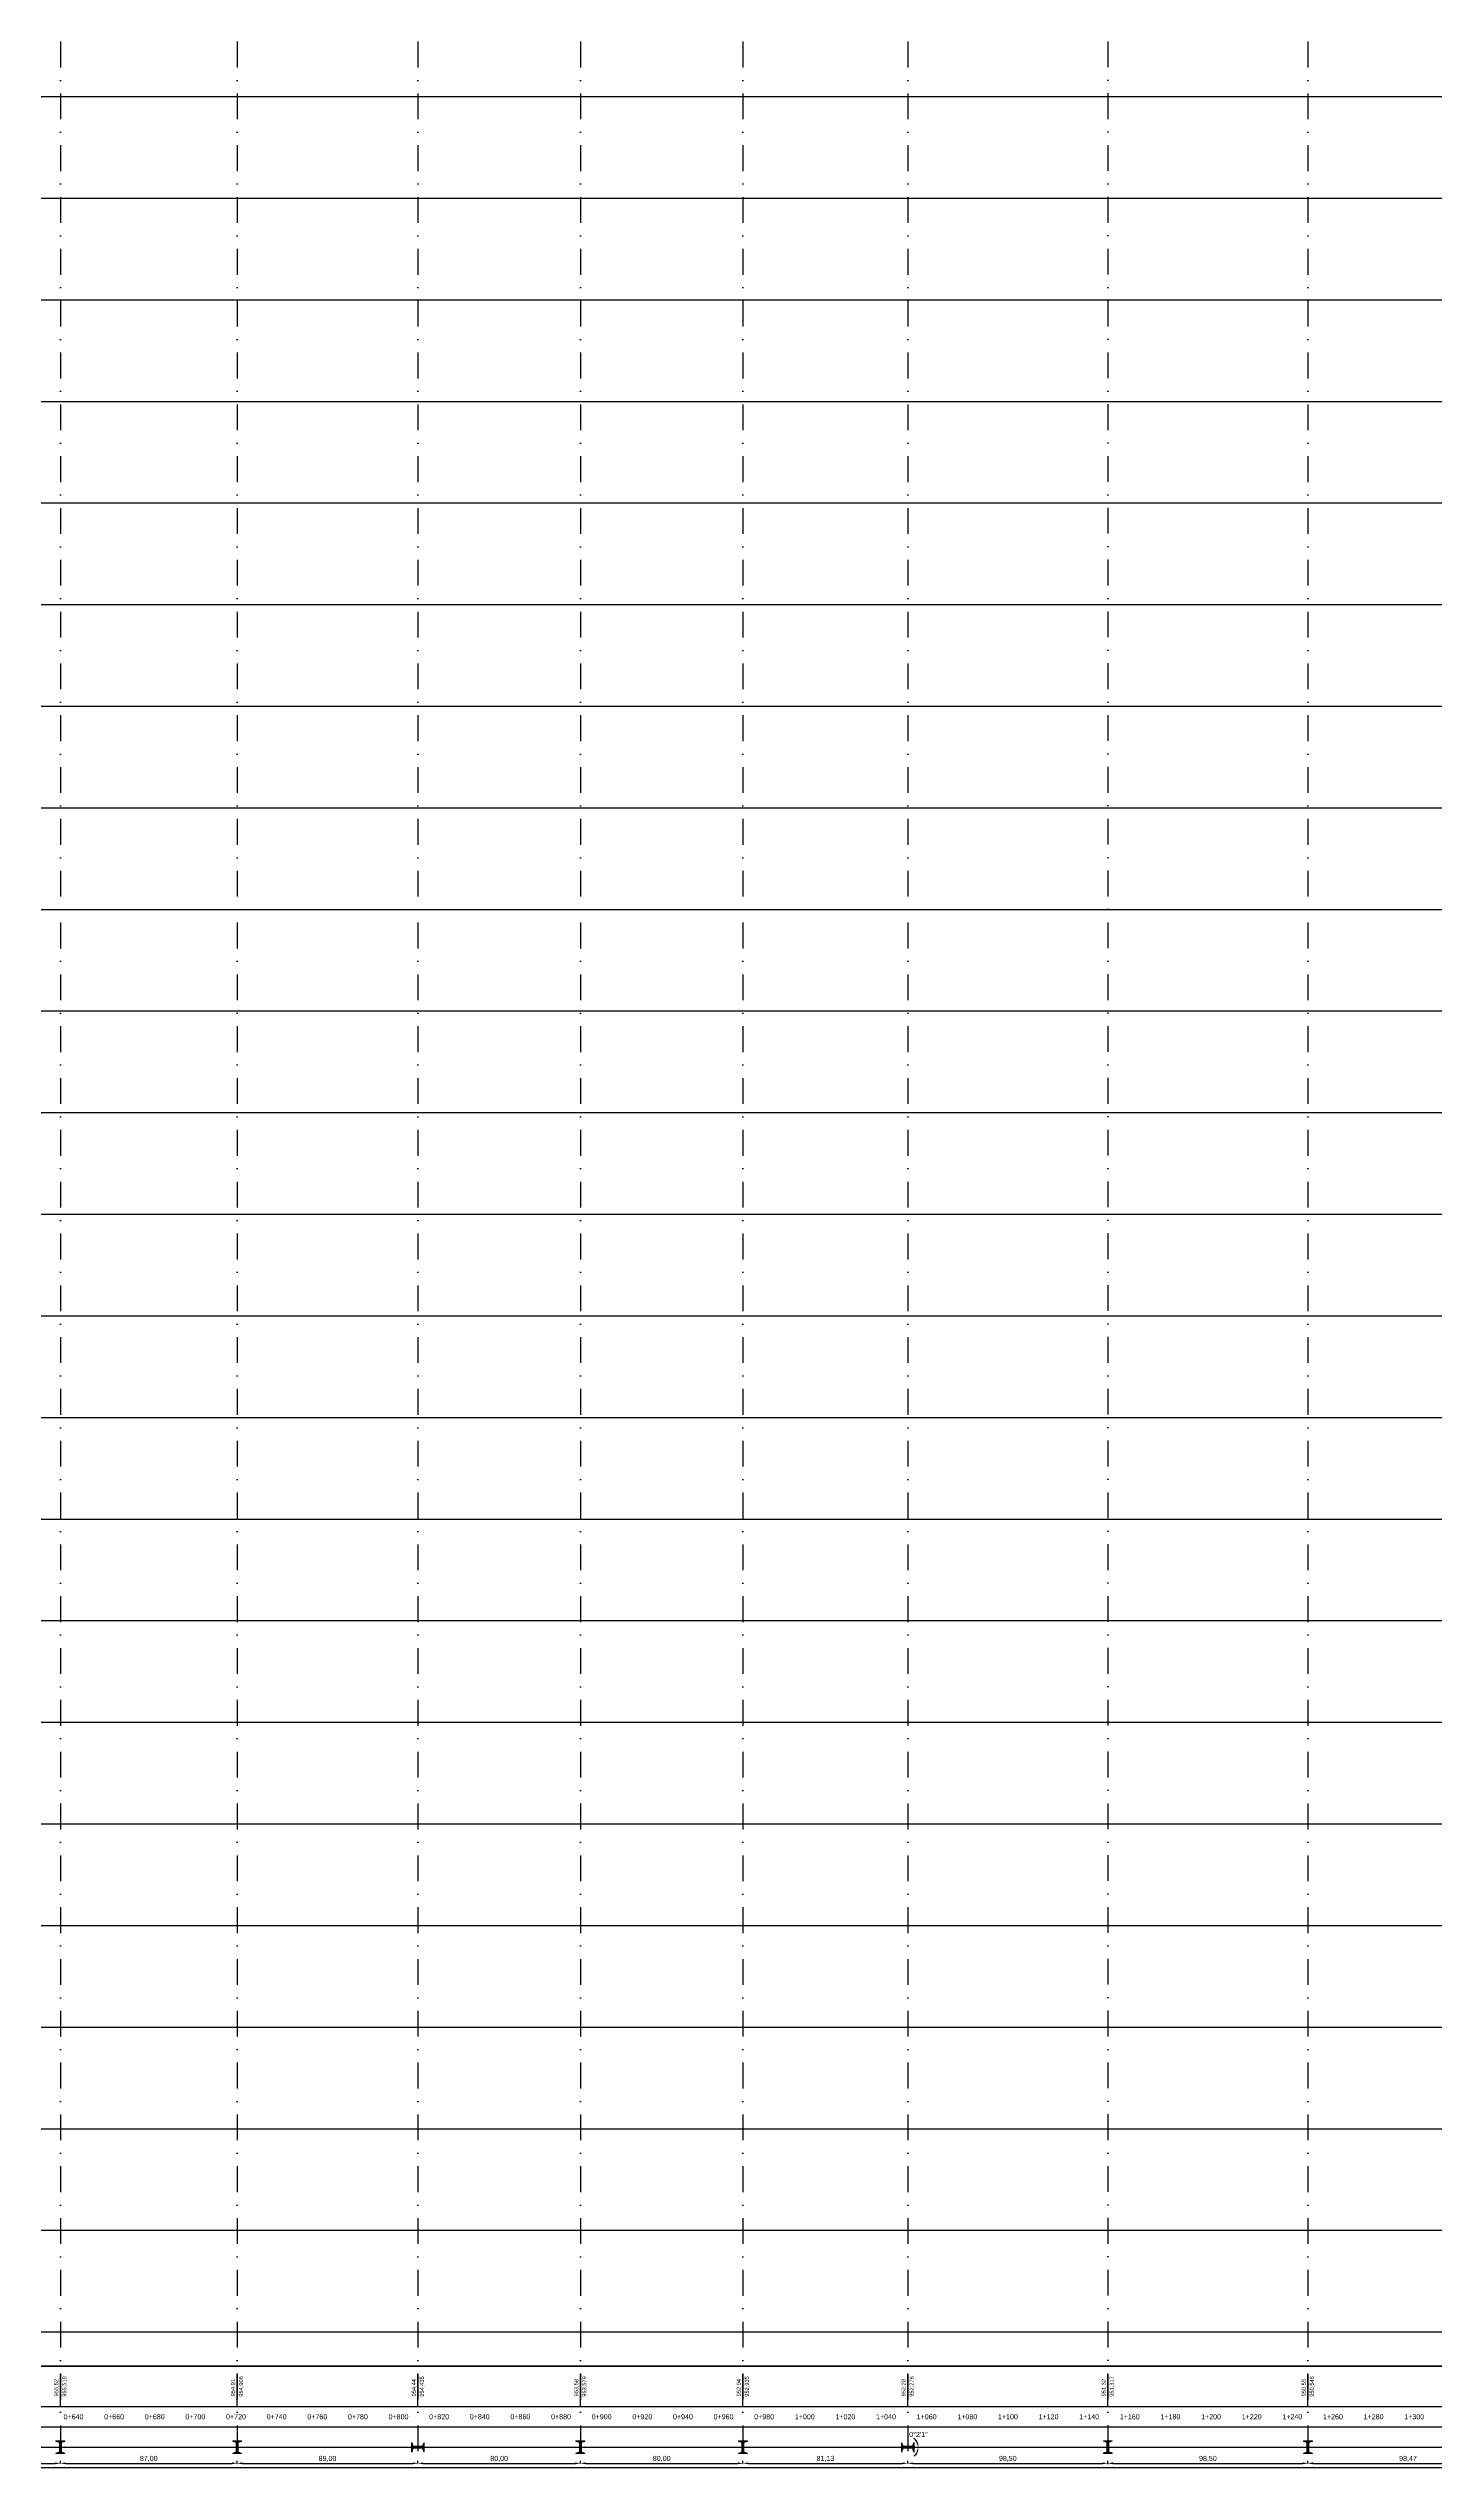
# Model space of a CAD drawing. Header units: metres. Extents: x -121 to 9872, y 3505 to 10721.
# Drawn here: x 646 to 1329, y 5510 to 6701 of the extents above; entities that cross this region are included whole.
import ezdxf
from ezdxf.enums import TextEntityAlignment as Align

# ---------------------------------------------------------------- set-up
doc = ezdxf.new("R2010")
doc.units = ezdxf.units.M
doc.set_wipeout_variables(frame=1)
doc.header["$PDMODE"] = 2
doc.linetypes.add('DASHDOT', pattern=[25.4, 12.7, -6.35, 0, -6.35])
for name, color, linetype in [('EsquemáticoAlinhamento', 7, 'Continuous'), ('GRID', 253, 'Continuous'), ('Modelo_CotaTerreno_Perfil', 7, 'Continuous'), ('Perfil - Caixa', 251, 'Continuous'), ('Perfil - Texto Estaca', 7, 'Continuous'), ('Poste', 7, 'Continuous'), ('Poste Perfil', 251, 'Continuous'), ('Vertice', 8, 'Continuous')]:
    doc.layers.add(name, color=color, linetype=linetype)
doc.styles.add('R80', font='arial.ttf', dxfattribs={"height": 2})
doc.styles.get("Standard").update_dxf_attribs({"font": 'arial.ttf'})
doc.dimstyles.new('ISO-25', dxfattribs={"dimtxt": 2.5, "dimasz": 2.5, "dimexe": 1.25, "dimexo": 0.625, "dimtad": 1, "dimzin": 1, "dimtxsty": 'Standard', "dimcen": 2.5, "dimaunit": 1, "dimadec": 3, "dimazin": 3, "dimtfac": 1, "dimtmove": 0, "dimatfit": 3, "dimfxlon": 1, "dimarcsym": 0})

# ---------------------------------------------------------------- blocks, each defined once
blk = doc.blocks.new('PosteBloco')
at = {"lineweight": 0}
blk.add_lwpolyline([(-2.3, 0.5), (-2.9, 2.2), (-3.1, 2.2), (-3.1, -2.2), (-2.9, -2.2), (-2.3, -0.5), (2.3, -0.5), (2.9, -2.2), (3.1, -2.2), (3.1, 2.2), (2.9, 2.2), (2.3, 0.5)], close=True, dxfattribs=at)
blk.add_wipeout([(-2.3, 0.5), (-2.9, 2.2), (-3.1, 2.2), (-3.1, -2.2), (-2.9, -2.2), (-2.3, -0.5), (2.3, -0.5), (2.9, -2.2), (3.1, -2.2), (3.1, 2.2), (2.9, 2.2), (2.3, 0.5)]).dxf.layer = 'Poste'
at = {"layer": 'Poste Perfil'}
h = blk.add_hatch(color=256, dxfattribs=at)
h.dxf.hatch_style = 1
h.paths.add_polyline_path([(-2.3, 0.5), (-2.9, 2.2), (-3.1, 2.2), (-3.1, -2.2), (-2.9, -2.2), (-2.3, -0.5), (2.3, -0.5), (2.9, -2.2), (3.1, -2.2), (3.1, 2.2), (2.9, 2.2), (2.3, 0.5)])
at = {"color": 251, "lineweight": 0}
blk.add_circle((0, 0), 0.182, dxfattribs=at)
blk = doc.blocks.new('EsquematicoPlantaGaveta')
at = {"rotation": 269.9999999999131}
blk.add_blockref('PosteBloco', (0, 0), dxfattribs=at)
blk = doc.blocks.new('EsquematicoPlantaTopo')
at = {"layer": 'Poste Perfil'}
blk.add_blockref('PosteBloco', (0, 0), dxfattribs=at)
blk = doc.blocks.new('*D419')
at = {"layer": 'Defpoints', "color": 0, "transparency": 16777216}
for p in [(18.8, 5520.2), (93.9, 5520.2), (98.9, 5520.2), (99.1, 5520.2), (7744.2, 5520.2)]:
    blk.add_point(p, dxfattribs=at)
at = {"layer": 'Vertice', "color": 1, "lineweight": -2, "transparency": 16777216}
blk.add_line((100.3, 5520.2), (99.1, 5520.2), dxfattribs=at)
for start, end in [(27.8953, 55.7907), (304.2082, 332.1035), (359.9989, 360)]:
    blk.add_arc((93.9, 5520.2), 5.19, start, end, dxfattribs=at)
at = {"layer": 'Vertice', "color": 1, "transparency": 16777216}
for points in [[(98.9, 5522.7), (98.1, 5522.5), (99.1, 5520.2)], [(98.1, 5517.9), (98.9, 5517.7), (99.1, 5520.2)]]:
    blk.add_solid(points, dxfattribs=at)
at = {"layer": 'Vertice', "color": 0, "transparency": 16777216, "insert": (98.9, 5525.7), "char_height": 2.5, "attachment_point": 5}
blk.add_mtext('0°0\'4"', dxfattribs=at)
blk = doc.blocks.new('*D420')
at = {"layer": 'Defpoints', "color": 0, "transparency": 16777216}
for p in [(18.8, 5520.2), (317.4, 5520.2), (322.4, 5520.7), (322.7, 5520.4), (7744.2, 5520.2)]:
    blk.add_point(p, dxfattribs=at)
at = {"layer": 'Vertice', "color": 1, "lineweight": -2, "transparency": 16777216}
blk.add_line((323.9, 5520.9), (322.7, 5520.8), dxfattribs=at)
for start, end in [(33.6623, 61.1489), (305.027, 332.5135), (360, 6.1758)]:
    blk.add_arc((317.4, 5520.2), 5.26, start, end, dxfattribs=at)
at = {"layer": 'Vertice', "color": 1, "transparency": 16777216}
for points in [[(322.2, 5523.3), (321.4, 5523), (322.7, 5520.8)], [(321.7, 5517.9), (322.5, 5517.7), (322.7, 5520.2)]]:
    blk.add_solid(points, dxfattribs=at)
at = {"layer": 'Vertice', "color": 0, "transparency": 16777216, "insert": (314.2, 5525.9), "char_height": 2.5, "attachment_point": 5}
blk.add_mtext('6°10\'33"', dxfattribs=at)
blk = doc.blocks.new('*D421')
at = {"layer": 'Defpoints', "color": 0, "transparency": 16777216}
for p in [(408.3, 5525.2), (410.5, 5523.9), (18.8, 5520.2), (408.3, 5520.2), (7744.2, 5520.2)]:
    blk.add_point(p, dxfattribs=at)
at = {"layer": 'Vertice', "color": 1, "lineweight": -2, "transparency": 16777216}
blk.add_arc((408.3, 5520.2), 4.27, 34.0786, 55.5578, dxfattribs=at)
at = {"layer": 'Vertice', "color": 1, "transparency": 16777216}
for points in [[(410.6, 5523.3), (410.8, 5524.1), (408.3, 5524.5)], [(412.2, 5522.7), (411.4, 5522.5), (412.6, 5520.2)]]:
    blk.add_solid(points, dxfattribs=at)
at = {"layer": 'Vertice', "color": 0, "transparency": 16777216, "insert": (418.4, 5525.9), "char_height": 2.5, "attachment_point": 5}
blk.add_mtext('89°38\'11"', dxfattribs=at)
blk = doc.blocks.new('*D422')
at = {"layer": 'Defpoints', "color": 0, "transparency": 16777216}
for p in [(18.8, 5520.2), (1069.4, 5520.2), (1074.7, 5520.2), (1074.7, 5520.2), (7744.2, 5520.2)]:
    blk.add_point(p, dxfattribs=at)
at = {"layer": 'Vertice', "color": 1, "lineweight": -2, "transparency": 16777216}
for start, end in [(27.3936, 54.7536), (305.28, 332.64), (360, 0.0336)]:
    blk.add_arc((1069.4, 5520.2), 5.29, start, end, dxfattribs=at)
at = {"layer": 'Vertice', "color": 1, "transparency": 16777216}
for points in [[(1074.5, 5522.7), (1073.7, 5522.5), (1074.7, 5520.2)], [(1073.7, 5517.9), (1074.5, 5517.7), (1074.7, 5520.2)]]:
    blk.add_solid(points, dxfattribs=at)
at = {"layer": 'Vertice', "color": 0, "transparency": 16777216, "insert": (1074.7, 5526.5), "char_height": 2.5, "attachment_point": 5}
blk.add_mtext('0°2\'1"', dxfattribs=at)
blk = doc.blocks.new('*D423')
at = {"layer": 'Defpoints', "color": 0, "transparency": 16777216}
for p in [(18.8, 5520.2), (1730.4, 5520.2), (1735.2, 5519), (1736, 5519.3), (7744.2, 5520.2)]:
    blk.add_point(p, dxfattribs=at)
at = {"layer": 'Vertice', "color": 1, "lineweight": -2, "transparency": 16777216}
blk.add_line((1735.9, 5518.8), (1737.1, 5518.5), dxfattribs=at)
for start, end in [(25.6098, 51.2196), (294.4993, 320.1091), (345.7189, 360)]:
    blk.add_arc((1730.4, 5520.2), 5.64, start, end, dxfattribs=at)
at = {"layer": 'Vertice', "color": 1, "transparency": 16777216}
for points in [[(1734.4, 5516.8), (1735.1, 5516.4), (1735.9, 5518.8)], [(1735.9, 5522.7), (1735.1, 5522.6), (1736, 5520.2)]]:
    blk.add_solid(points, dxfattribs=at)
at = {"layer": 'Vertice', "color": 0, "transparency": 16777216, "insert": (1735.6, 5526.2), "char_height": 2.5, "attachment_point": 5}
blk.add_mtext('14°16\'52"', dxfattribs=at)
blk = doc.blocks.new('*D424')
at = {"layer": 'Defpoints', "color": 0, "transparency": 16777216}
for p in [(18.8, 5520.2), (2179.2, 5520.2), (2184.2, 5520.2), (2184.2, 5520.2), (7744.2, 5520.2)]:
    blk.add_point(p, dxfattribs=at)
at = {"layer": 'Vertice', "color": 1, "lineweight": -2, "transparency": 16777216}
for start, end in [(28.9784, 57.9567), (302.0425, 331.0208), (359.9992, 360)]:
    blk.add_arc((2179.2, 5520.2), 5, start, end, dxfattribs=at)
at = {"layer": 'Vertice', "color": 1, "transparency": 16777216}
for points in [[(2183.9, 5522.7), (2183.1, 5522.5), (2184.2, 5520.2)], [(2183.1, 5517.9), (2183.9, 5517.7), (2184.2, 5520.2)]]:
    blk.add_solid(points, dxfattribs=at)
at = {"layer": 'Vertice', "color": 0, "transparency": 16777216, "insert": (2183.9, 5526.6), "char_height": 2.5, "attachment_point": 5}
blk.add_mtext('0°0\'3"', dxfattribs=at)
blk = doc.blocks.new('*D425')
at = {"layer": 'Defpoints', "color": 0, "transparency": 16777216}
for p in [(18.8, 5520.2), (2756.3, 5520.2), (2761.3, 5520.7), (2761.3, 5520.4), (7744.2, 5520.2)]:
    blk.add_point(p, dxfattribs=at)
at = {"layer": 'Vertice', "color": 1, "lineweight": -2, "transparency": 16777216}
for start, end in [(34.6141, 63.6901), (301.848, 330.924), (360, 5.5381)]:
    blk.add_arc((2756.3, 5520.2), 4.98, start, end, dxfattribs=at)
at = {"layer": 'Vertice', "color": 1, "transparency": 16777216}
for points in [[(2760.8, 5523.2), (2760, 5522.9), (2761.3, 5520.7)], [(2760.3, 5517.9), (2761.1, 5517.7), (2761.3, 5520.2)]]:
    blk.add_solid(points, dxfattribs=at)
at = {"layer": 'Vertice', "color": 0, "transparency": 16777216, "insert": (2762.3, 5526.5), "char_height": 2.5, "attachment_point": 5}
blk.add_mtext('5°32\'17"', dxfattribs=at)
blk = doc.blocks.new('*D426')
at = {"layer": 'Defpoints', "color": 0, "transparency": 16777216}
for p in [(18.8, 5520.2), (3042.3, 5520.2), (3047.3, 5520.6), (3047.3, 5520.3), (7744.2, 5520.2)]:
    blk.add_point(p, dxfattribs=at)
at = {"layer": 'Vertice', "color": 1, "lineweight": -2, "transparency": 16777216}
for start, end in [(33.264, 62.3805), (301.767, 330.8835), (360, 4.1475)]:
    blk.add_arc((3042.3, 5520.2), 4.97, start, end, dxfattribs=at)
at = {"layer": 'Vertice', "color": 1, "transparency": 16777216}
for points in [[(3046.8, 5523.1), (3046, 5522.8), (3047.2, 5520.6)], [(3046.2, 5517.9), (3047, 5517.7), (3047.3, 5520.2)]]:
    blk.add_solid(points, dxfattribs=at)
at = {"layer": 'Vertice', "color": 0, "transparency": 16777216, "insert": (3047.1, 5525.7), "char_height": 2.5, "attachment_point": 5}
blk.add_mtext('4°8\'51"', dxfattribs=at)
blk = doc.blocks.new('*D427')
at = {"layer": 'Defpoints', "color": 0, "transparency": 16777216}
for p in [(18.8, 5520.2), (4017.5, 5520.2), (4021.8, 5517.6), (4022, 5518.5), (7744.2, 5520.2)]:
    blk.add_point(p, dxfattribs=at)
at = {"layer": 'Vertice', "color": 1, "lineweight": -2, "transparency": 16777216}
for start, end in [(30.3137, 60.6275), (268.1059, 298.4196), (328.7333, 360)]:
    blk.add_arc((4017.5, 5520.2), 4.78, start, end, dxfattribs=at)
at = {"layer": 'Vertice', "color": 1, "transparency": 16777216}
for points in [[(4019.5, 5516.3), (4020.1, 5515.7), (4021.6, 5517.7)], [(4022, 5522.7), (4021.2, 5522.5), (4022.3, 5520.2)]]:
    blk.add_solid(points, dxfattribs=at)
at = {"layer": 'Vertice', "color": 0, "transparency": 16777216, "insert": (4024.1, 5526.7), "char_height": 2.5, "attachment_point": 5}
blk.add_mtext('31°16\'0"', dxfattribs=at)
blk = doc.blocks.new('*D428')
at = {"layer": 'Defpoints', "color": 0, "transparency": 16777216}
for p in [(18.8, 5520.2), (4504, 5520.2), (4509, 5520.1), (4509, 5520), (7744.2, 5520.2)]:
    blk.add_point(p, dxfattribs=at)
at = {"layer": 'Vertice', "color": 1, "lineweight": -2, "transparency": 16777216}
for start, end in [(28.9692, 57.9384), (299.9897, 328.9589), (357.9281, 360)]:
    blk.add_arc((4504, 5520.2), 5, start, end, dxfattribs=at)
at = {"layer": 'Vertice', "color": 1, "transparency": 16777216}
for points in [[(4507.8, 5517.7), (4508.6, 5517.5), (4509, 5520)], [(4508.7, 5522.7), (4507.9, 5522.5), (4509, 5520.2)]]:
    blk.add_solid(points, dxfattribs=at)
at = {"layer": 'Vertice', "color": 0, "transparency": 16777216, "insert": (4509.8, 5526.6), "char_height": 2.5, "attachment_point": 5}
blk.add_mtext('2°4\'19"', dxfattribs=at)
blk = doc.blocks.new('*D429')
at = {"layer": 'Defpoints', "color": 0, "transparency": 16777216}
for p in [(18.8, 5520.2), (5017.8, 5520.2), (5022.8, 5520.2), (5022.8, 5520.2), (7744.2, 5520.2)]:
    blk.add_point(p, dxfattribs=at)
at = {"layer": 'Vertice', "color": 1, "lineweight": -2, "transparency": 16777216}
for start, end in [(28.9817, 57.9634), (302.0349, 331.0166), (359.9983, 360)]:
    blk.add_arc((5017.8, 5520.2), 5, start, end, dxfattribs=at)
at = {"layer": 'Vertice', "color": 1, "transparency": 16777216}
for points in [[(5022.5, 5522.7), (5021.7, 5522.5), (5022.8, 5520.2)], [(5021.7, 5517.9), (5022.5, 5517.7), (5022.8, 5520.2)]]:
    blk.add_solid(points, dxfattribs=at)
at = {"layer": 'Vertice', "color": 0, "transparency": 16777216, "insert": (5022.7, 5526.2), "char_height": 2.5, "attachment_point": 5}
blk.add_mtext('0°0\'6"', dxfattribs=at)
blk = doc.blocks.new('*D430')
at = {"layer": 'Defpoints', "color": 0, "transparency": 16777216}
for p in [(18.8, 5520.2), (5531.6, 5520.2), (5536.3, 5519.2), (5536.3, 5518.7), (7744.2, 5520.2)]:
    blk.add_point(p, dxfattribs=at)
at = {"layer": 'Vertice', "color": 1, "lineweight": -2, "transparency": 16777216}
for start, end in [(29.6649, 59.3298), (283.5899, 313.2548), (342.9197, 360)]:
    blk.add_arc((5531.6, 5520.2), 4.88, start, end, dxfattribs=at)
at = {"layer": 'Vertice', "color": 1, "transparency": 16777216}
for points in [[(5534.5, 5516.9), (5535.3, 5516.4), (5536.2, 5518.8)], [(5536.2, 5522.7), (5535.4, 5522.5), (5536.4, 5520.2)]]:
    blk.add_solid(points, dxfattribs=at)
at = {"layer": 'Vertice', "color": 0, "transparency": 16777216, "insert": (5538.4, 5526.2), "char_height": 2.5, "attachment_point": 5}
blk.add_mtext('17°4\'49"', dxfattribs=at)
blk = doc.blocks.new('*D431')
at = {"layer": 'Defpoints', "color": 0, "transparency": 16777216}
for p in [(18.8, 5520.2), (6119, 5520.2), (6123.6, 5522.2), (6123.9, 5520.9), (7744.2, 5520.2)]:
    blk.add_point(p, dxfattribs=at)
at = {"layer": 'Vertice', "color": 1, "lineweight": -2, "transparency": 16777216}
for start, end in [(52.2664, 81.5809), (301.371, 330.6855), (360, 22.9519)]:
    blk.add_arc((6119, 5520.2), 4.94, start, end, dxfattribs=at)
at = {"layer": 'Vertice', "color": 1, "transparency": 16777216}
for points in [[(6122.3, 5524.4), (6121.7, 5523.9), (6123.5, 5522.1)], [(6122.9, 5517.9), (6123.7, 5517.7), (6123.9, 5520.2)]]:
    blk.add_solid(points, dxfattribs=at)
at = {"layer": 'Vertice', "color": 0, "transparency": 16777216, "insert": (6126.1, 5526.8), "char_height": 2.5, "attachment_point": 5}
blk.add_mtext('22°57\'7"', dxfattribs=at)
blk = doc.blocks.new('*D432')
at = {"layer": 'Defpoints', "color": 0, "transparency": 16777216}
for p in [(6649.9, 5525.2), (6652.4, 5524.6), (18.8, 5520.2), (6649.9, 5520.2), (7744.2, 5520.2)]:
    blk.add_point(p, dxfattribs=at)
at = {"layer": 'Vertice', "color": 1, "lineweight": -2, "transparency": 16777216}
blk.add_line((6649.9, 5526.5), (6649.9, 5525.2), dxfattribs=at)
blk.add_arc((6649.9, 5520.2), 5.02, 28.8541, 61.1456, dxfattribs=at)
at = {"layer": 'Vertice', "color": 1, "transparency": 16777216}
for points in [[(6652.2, 5524.2), (6652.5, 5525), (6649.9, 5525.2)], [(6654.7, 5522.7), (6653.9, 5522.5), (6654.9, 5520.2)]]:
    blk.add_solid(points, dxfattribs=at)
at = {"layer": 'Vertice', "color": 0, "transparency": 16777216, "insert": (6658.6, 5527.6), "char_height": 2.5, "attachment_point": 5}
blk.add_mtext('89°59\'59"', dxfattribs=at)
blk = doc.blocks.new('*D433')
at = {"layer": 'Defpoints', "color": 0, "transparency": 16777216}
for p in [(18.8, 5520.2), (7509.5, 5520.2), (7511.6, 5515.7), (7512.8, 5517.2), (7744.2, 5520.2)]:
    blk.add_point(p, dxfattribs=at)
at = {"layer": 'Vertice', "color": 1, "lineweight": -2, "transparency": 16777216}
for start, end in [(32.403, 64.806), (230.7393, 263.1423), (295.5453, 360)]:
    blk.add_arc((7509.5, 5520.2), 4.48, start, end, dxfattribs=at)
at = {"layer": 'Vertice', "color": 1, "transparency": 16777216}
for points in [[(7508.9, 5516.2), (7509, 5515.3), (7511.4, 5516.2)], [(7513.7, 5522.7), (7512.9, 5522.5), (7514, 5520.2)]]:
    blk.add_solid(points, dxfattribs=at)
at = {"layer": 'Vertice', "color": 0, "transparency": 16777216, "insert": (7514.6, 5525.7), "char_height": 2.5, "attachment_point": 5}
blk.add_mtext('64°27\'17"', dxfattribs=at)
blk = doc.blocks.new('*D444')
at = {"color": 0, "lineweight": -2, "transparency": 16777216}
for p, q in [((565.3, 5512.3), (565.3, 5513.6)), ((567.8, 5512.3), (649.8, 5512.3)), ((652.3, 5512.3), (652.3, 5513.6))]:
    blk.add_line(p, q, dxfattribs=at)
at = {"color": 0, "transparency": 16777216}
for points in [[(567.8, 5512.8), (567.8, 5511.9), (565.3, 5512.3)], [(649.8, 5512.8), (649.8, 5511.9), (652.3, 5512.3)]]:
    blk.add_solid(points, dxfattribs=at)
at = {"layer": 'Defpoints', "color": 0, "transparency": 16777216}
for p in [(565.3, 5512.3), (652.3, 5512.3), (652.3, 5512.3)]:
    blk.add_point(p, dxfattribs=at)
at = {"color": 0, "transparency": 16777216, "insert": (608.8, 5514.5), "char_height": 2.5, "attachment_point": 5}
blk.add_mtext('87,00', dxfattribs=at)
blk = doc.blocks.new('*D445')
at = {"color": 0, "lineweight": -2, "transparency": 16777216}
for p, q in [((652.3, 5512.3), (652.3, 5513.6)), ((654.8, 5512.3), (736.8, 5512.3)), ((739.3, 5512.3), (739.3, 5513.6))]:
    blk.add_line(p, q, dxfattribs=at)
at = {"color": 0, "transparency": 16777216}
for points in [[(654.8, 5512.8), (654.8, 5511.9), (652.3, 5512.3)], [(736.8, 5512.8), (736.8, 5511.9), (739.3, 5512.3)]]:
    blk.add_solid(points, dxfattribs=at)
at = {"layer": 'Defpoints', "color": 0, "transparency": 16777216}
for p in [(652.3, 5512.3), (739.3, 5512.3), (739.3, 5512.3)]:
    blk.add_point(p, dxfattribs=at)
at = {"color": 0, "transparency": 16777216, "insert": (695.8, 5514.5), "char_height": 2.5, "attachment_point": 5}
blk.add_mtext('87,00', dxfattribs=at)
blk = doc.blocks.new('*D446')
at = {"color": 0, "lineweight": -2, "transparency": 16777216}
for p, q in [((739.3, 5512.3), (739.3, 5513.6)), ((741.8, 5512.3), (825.8, 5512.3)), ((828.3, 5512.3), (828.3, 5513.6))]:
    blk.add_line(p, q, dxfattribs=at)
at = {"color": 0, "transparency": 16777216}
for points in [[(741.8, 5512.8), (741.8, 5511.9), (739.3, 5512.3)], [(825.8, 5512.8), (825.8, 5511.9), (828.3, 5512.3)]]:
    blk.add_solid(points, dxfattribs=at)
at = {"layer": 'Defpoints', "color": 0, "transparency": 16777216}
for p in [(739.3, 5512.3), (828.3, 5512.3), (828.3, 5512.3)]:
    blk.add_point(p, dxfattribs=at)
at = {"color": 0, "transparency": 16777216, "insert": (783.8, 5514.5), "char_height": 2.5, "attachment_point": 5}
blk.add_mtext('89,00', dxfattribs=at)
blk = doc.blocks.new('*D447')
at = {"color": 0, "lineweight": -2, "transparency": 16777216}
for p, q in [((828.3, 5512.3), (828.3, 5513.6)), ((830.8, 5512.3), (905.8, 5512.3)), ((908.3, 5512.3), (908.3, 5513.6))]:
    blk.add_line(p, q, dxfattribs=at)
at = {"color": 0, "transparency": 16777216}
for points in [[(830.8, 5512.8), (830.8, 5511.9), (828.3, 5512.3)], [(905.8, 5512.8), (905.8, 5511.9), (908.3, 5512.3)]]:
    blk.add_solid(points, dxfattribs=at)
at = {"layer": 'Defpoints', "color": 0, "transparency": 16777216}
for p in [(828.3, 5512.3), (908.3, 5512.3), (908.3, 5512.3)]:
    blk.add_point(p, dxfattribs=at)
at = {"color": 0, "transparency": 16777216, "insert": (868.3, 5514.5), "char_height": 2.5, "attachment_point": 5}
blk.add_mtext('80,00', dxfattribs=at)
blk = doc.blocks.new('*D448')
at = {"color": 0, "lineweight": -2, "transparency": 16777216}
for p, q in [((908.3, 5512.3), (908.3, 5513.6)), ((910.8, 5512.3), (985.8, 5512.3)), ((988.3, 5512.3), (988.3, 5513.6))]:
    blk.add_line(p, q, dxfattribs=at)
at = {"color": 0, "transparency": 16777216}
for points in [[(910.8, 5512.8), (910.8, 5511.9), (908.3, 5512.3)], [(985.8, 5512.8), (985.8, 5511.9), (988.3, 5512.3)]]:
    blk.add_solid(points, dxfattribs=at)
at = {"layer": 'Defpoints', "color": 0, "transparency": 16777216}
for p in [(908.3, 5512.3), (988.3, 5512.3), (988.3, 5512.3)]:
    blk.add_point(p, dxfattribs=at)
at = {"color": 0, "transparency": 16777216, "insert": (948.3, 5514.5), "char_height": 2.5, "attachment_point": 5}
blk.add_mtext('80,00', dxfattribs=at)
blk = doc.blocks.new('*D449')
at = {"color": 0, "lineweight": -2, "transparency": 16777216}
for p, q in [((988.3, 5512.3), (988.3, 5513.6)), ((990.8, 5512.3), (1066.9, 5512.3)), ((1069.4, 5512.3), (1069.4, 5513.6))]:
    blk.add_line(p, q, dxfattribs=at)
at = {"color": 0, "transparency": 16777216}
for points in [[(990.8, 5512.8), (990.8, 5511.9), (988.3, 5512.3)], [(1066.9, 5512.8), (1066.9, 5511.9), (1069.4, 5512.3)]]:
    blk.add_solid(points, dxfattribs=at)
at = {"layer": 'Defpoints', "color": 0, "transparency": 16777216}
for p in [(988.3, 5512.3), (1069.4, 5512.3), (1069.4, 5512.3)]:
    blk.add_point(p, dxfattribs=at)
at = {"color": 0, "transparency": 16777216, "insert": (1028.9, 5514.5), "char_height": 2.5, "attachment_point": 5}
blk.add_mtext('81,13', dxfattribs=at)
blk = doc.blocks.new('*D450')
at = {"color": 0, "lineweight": -2, "transparency": 16777216}
for p, q in [((1069.4, 5512.3), (1069.4, 5513.6)), ((1071.9, 5512.3), (1165.4, 5512.3)), ((1167.9, 5512.3), (1167.9, 5513.6))]:
    blk.add_line(p, q, dxfattribs=at)
at = {"color": 0, "transparency": 16777216}
for points in [[(1071.9, 5512.8), (1071.9, 5511.9), (1069.4, 5512.3)], [(1165.4, 5512.8), (1165.4, 5511.9), (1167.9, 5512.3)]]:
    blk.add_solid(points, dxfattribs=at)
at = {"layer": 'Defpoints', "color": 0, "transparency": 16777216}
for p in [(1069.4, 5512.3), (1167.9, 5512.3), (1167.9, 5512.3)]:
    blk.add_point(p, dxfattribs=at)
at = {"color": 0, "transparency": 16777216, "insert": (1118.7, 5514.5), "char_height": 2.5, "attachment_point": 5}
blk.add_mtext('98,50', dxfattribs=at)
blk = doc.blocks.new('*D451')
at = {"color": 0, "lineweight": -2, "transparency": 16777216}
for p, q in [((1167.9, 5512.3), (1167.9, 5513.6)), ((1170.4, 5512.3), (1263.9, 5512.3)), ((1266.4, 5512.3), (1266.4, 5513.6))]:
    blk.add_line(p, q, dxfattribs=at)
at = {"color": 0, "transparency": 16777216}
for points in [[(1170.4, 5512.8), (1170.4, 5511.9), (1167.9, 5512.3)], [(1263.9, 5512.8), (1263.9, 5511.9), (1266.4, 5512.3)]]:
    blk.add_solid(points, dxfattribs=at)
at = {"layer": 'Defpoints', "color": 0, "transparency": 16777216}
for p in [(1167.9, 5512.3), (1266.4, 5512.3), (1266.4, 5512.3)]:
    blk.add_point(p, dxfattribs=at)
at = {"color": 0, "transparency": 16777216, "insert": (1217.2, 5514.5), "char_height": 2.5, "attachment_point": 5}
blk.add_mtext('98,50', dxfattribs=at)
blk = doc.blocks.new('*D452')
at = {"color": 0, "lineweight": -2, "transparency": 16777216}
for p, q in [((1266.4, 5512.3), (1266.4, 5513.6)), ((1268.9, 5512.3), (1362.4, 5512.3)), ((1364.9, 5512.3), (1364.9, 5513.6))]:
    blk.add_line(p, q, dxfattribs=at)
at = {"color": 0, "transparency": 16777216}
for points in [[(1268.9, 5512.8), (1268.9, 5511.9), (1266.4, 5512.3)], [(1362.4, 5512.8), (1362.4, 5511.9), (1364.9, 5512.3)]]:
    blk.add_solid(points, dxfattribs=at)
at = {"layer": 'Defpoints', "color": 0, "transparency": 16777216}
for p in [(1266.4, 5512.3), (1364.9, 5512.3), (1364.9, 5512.3)]:
    blk.add_point(p, dxfattribs=at)
at = {"color": 0, "transparency": 16777216, "insert": (1315.7, 5514.5), "char_height": 2.5, "attachment_point": 5}
blk.add_mtext('98,47', dxfattribs=at)

msp = doc.modelspace()

# ---------------------------------------------------------------- linework, layer by layer
at = {"layer": 'GRID', "linetype": 'DASHDOT'}
for p, q in [((652.303, 7876.973), (652.303, 5510.205)), ((739.303, 7876.973), (739.303, 5510.205)), ((828.303, 7876.973), (828.303, 5510.205)), ((908.303, 7876.973), (908.303, 5510.205)), ((988.303, 7876.973), (988.303, 5510.205)), ((1069.432, 7876.973), (1069.432, 5510.205)), ((1167.935, 7877.069), (1167.935, 5510.3)), ((1266.432, 7876.973), (1266.432, 5510.205))]:
    msp.add_line(p, q, dxfattribs=at)
at = {"layer": 'GRID'}
for points in [[(-30.298, 5560.205), (-30.298, 7876.973), (7827.812, 7876.973), (7827.812, 5560.205), (-30.298, 5560.205)], [(-30.298, 6676.973), (7827.812, 6676.973)], [(-30.298, 6626.973), (7827.812, 6626.973)], [(-30.298, 6576.973), (7827.812, 6576.973)], [(-30.298, 6526.973), (7827.812, 6526.973)], [(-30.298, 6476.973), (7827.812, 6476.973)], [(-30.298, 6426.973), (7827.812, 6426.973)], [(-30.298, 6376.973), (7827.812, 6376.973)], [(-30.298, 6326.973), (7827.812, 6326.973)], [(-30.298, 6276.973), (7827.812, 6276.973)], [(-30.298, 6226.973), (7827.812, 6226.973)], [(-30.298, 6176.973), (7827.812, 6176.973)], [(-30.298, 6076.973), (7827.812, 6076.973)], [(-30.298, 6026.973), (7827.812, 6026.973)], [(-30.298, 5976.973), (7827.812, 5976.973)], [(-30.298, 5926.973), (7827.812, 5926.973)], [(-30.298, 5876.973), (7827.812, 5876.973)], [(-30.298, 5826.973), (7827.812, 5826.973)], [(-30.298, 5776.973), (7827.812, 5776.973)], [(-30.298, 5726.973), (7827.812, 5726.973)], [(-30.298, 5676.973), (7827.812, 5676.973)], [(-30.298, 5626.973), (7827.812, 5626.973)], [(-30.298, 5576.973), (7827.812, 5576.973)]]:
    msp.add_lwpolyline(points, dxfattribs=at)
at = {"layer": 'Modelo_CotaTerreno_Perfil'}
for points in [[(652.303, 5540.205), (652.303, 5555.964)], [(739.303, 5540.205), (739.303, 5555.964)], [(828.303, 5540.205), (828.303, 5555.964)], [(908.303, 5540.205), (908.303, 5555.964)], [(988.303, 5540.205), (988.303, 5555.964)], [(1069.432, 5540.205), (1069.432, 5555.964)], [(1167.935, 5540.3), (1167.935, 5556.059)], [(1266.432, 5540.205), (1266.432, 5555.964)]]:
    msp.add_lwpolyline(points, dxfattribs=at)
at = {"layer": 'Perfil - Caixa'}
for points in [[(-30.298, 6126.973), (7827.812, 6126.973)], [(-30.298, 5576.973), (7827.812, 5576.973)], [(18.802, 5560.205), (7827.812, 5560.205)], [(-30.298, 5540.205), (7827.812, 5540.205)], [(-30.298, 5530.205), (7827.812, 5530.205)], [(-30.298, 5510.205), (7827.812, 5510.205)]]:
    msp.add_lwpolyline(points, dxfattribs=at)
at = {"layer": 'Vertice'}
msp.add_lwpolyline([(1069.432, 5520.205), (1074.718, 5520.208)], dxfattribs=at)

# ---------------------------------------------------------------- texts
at = {"layer": 'Modelo_CotaTerreno_Perfil'}
for s, p in [('955,52', (650.26, 5545.258)), ('955,518', (654.217, 5545.08)), ('954,91', (737.26, 5545.258)), ('954,906', (741.217, 5545.08)), ('954,44', (826.26, 5545.258)), ('954,435', (830.217, 5545.08)), ('953,58', (906.26, 5545.258)), ('953,579', (910.217, 5545.08)), ('952,94', (986.26, 5545.258)), ('952,935', (990.217, 5545.08)), ('952,28', (1067.389, 5545.258)), ('952,276', (1071.346, 5545.08)), ('951,32', (1165.892, 5545.258)), ('951,317', (1169.849, 5545.08)), ('950,55', (1264.389, 5545.258)), ('950,546', (1268.346, 5545.08))]:
    msp.add_text(s, height=2, rotation=90.00021, dxfattribs=at).set_placement(p, align=Align.MIDDLE_LEFT)
at = {"layer": 'Perfil - Texto Estaca', "linetype": 'ByBlock', "char_height": 2.5, "attachment_point": 8, "style": 'R80'}
for s, insert in [('{\\fArial|b0|i0|c0|p34;\\C7;0+640}', (658.748, 5533.955)), ('{\\fArial|b0|i0|c0|p34;\\C7;0+660}', (678.748, 5533.955)), ('{\\fArial|b0|i0|c0|p34;\\C7;0+680}', (698.748, 5533.955)), ('{\\fArial|b0|i0|c0|p34;\\C7;0+700}', (718.748, 5533.955)), ('{\\fArial|b0|i0|c0|p34;\\C7;0+720}', (738.748, 5533.955)), ('{\\fArial|b0|i0|c0|p34;\\C7;0+740}', (758.748, 5533.955)), ('{\\fArial|b0|i0|c0|p34;\\C7;0+760}', (778.748, 5533.955)), ('{\\fArial|b0|i0|c0|p34;\\C7;0+780}', (798.748, 5533.955)), ('{\\fArial|b0|i0|c0|p34;\\C7;0+800}', (818.748, 5533.955)), ('{\\fArial|b0|i0|c0|p34;\\C7;0+820}', (838.748, 5533.955)), ('{\\fArial|b0|i0|c0|p34;\\C7;0+840}', (858.748, 5533.955)), ('{\\fArial|b0|i0|c0|p34;\\C7;0+860}', (878.748, 5533.955)), ('{\\fArial|b0|i0|c0|p34;\\C7;0+880}', (898.748, 5533.955)), ('{\\fArial|b0|i0|c0|p34;\\C7;0+900}', (918.748, 5533.955)), ('{\\fArial|b0|i0|c0|p34;\\C7;0+920}', (938.748, 5533.955)), ('{\\fArial|b0|i0|c0|p34;\\C7;0+940}', (958.748, 5533.955)), ('{\\fArial|b0|i0|c0|p34;\\C7;0+960}', (978.748, 5533.955)), ('{\\fArial|b0|i0|c0|p34;\\C7;0+980}', (998.748, 5533.955)), ('{\\fArial|b0|i0|c0|p34;\\C7;1+000}', (1018.748, 5533.955)), ('{\\fArial|b0|i0|c0|p34;\\C7;1+020}', (1038.748, 5533.955)), ('{\\fArial|b0|i0|c0|p34;\\C7;1+040}', (1058.748, 5533.955)), ('{\\fArial|b0|i0|c0|p34;\\C7;1+060}', (1078.748, 5533.955)), ('{\\fArial|b0|i0|c0|p34;\\C7;1+080}', (1098.748, 5533.955)), ('{\\fArial|b0|i0|c0|p34;\\C7;1+100}', (1118.748, 5533.955)), ('{\\fArial|b0|i0|c0|p34;\\C7;1+120}', (1138.748, 5533.955)), ('{\\fArial|b0|i0|c0|p34;\\C7;1+140}', (1158.748, 5533.955)), ('{\\fArial|b0|i0|c0|p34;\\C7;1+160}', (1178.748, 5533.955)), ('{\\fArial|b0|i0|c0|p34;\\C7;1+180}', (1198.748, 5533.955)), ('{\\fArial|b0|i0|c0|p34;\\C7;1+200}', (1218.748, 5533.955)), ('{\\fArial|b0|i0|c0|p34;\\C7;1+220}', (1238.748, 5533.955)), ('{\\fArial|b0|i0|c0|p34;\\C7;1+240}', (1258.748, 5533.955)), ('{\\fArial|b0|i0|c0|p34;\\C7;1+260}', (1278.748, 5533.955)), ('{\\fArial|b0|i0|c0|p34;\\C7;1+280}', (1298.748, 5533.955)), ('{\\fArial|b0|i0|c0|p34;\\C7;1+300}', (1318.748, 5533.955))]:
    msp.add_mtext(s, dxfattribs=dict(at, insert=insert))

# ---------------------------------------------------------------- next in the draw order: block references
at = {"layer": 'EsquemáticoAlinhamento'}
for name, p in [('EsquematicoPlantaGaveta', (652.303, 5520.205)), ('EsquematicoPlantaGaveta', (739.303, 5520.205)), ('EsquematicoPlantaTopo', (828.303, 5520.205)), ('EsquematicoPlantaGaveta', (908.303, 5520.205)), ('EsquematicoPlantaGaveta', (988.303, 5520.205)), ('EsquematicoPlantaGaveta', (1167.935, 5520.3)), ('EsquematicoPlantaGaveta', (1266.432, 5520.205))]:
    msp.add_blockref(name, p, dxfattribs=at)

# ---------------------------------------------------------------- next in the draw order: linework, layer by layer
at = {"layer": 'Perfil - Caixa'}
msp.add_lwpolyline([(18.802, 5520.205), (7744.176, 5520.205)], dxfattribs=at)

# ---------------------------------------------------------------- next in the draw order: dimensions: what is measured, and where the dimension line sits
for base, p1, p2, picture, middle in [((652.303, 5512.339), (565.303, 5512.339), (652.303, 5512.339), '*D444', (608.803, 5514.466)), ((739.303, 5512.339), (652.303, 5512.339), (739.303, 5512.339), '*D445', (695.803, 5514.466)), ((828.303, 5512.339), (739.303, 5512.339), (828.303, 5512.339), '*D446', (783.803, 5514.466)), ((908.303, 5512.339), (828.303, 5512.339), (908.303, 5512.339), '*D447', (868.303, 5514.466)), ((988.303, 5512.339), (908.303, 5512.339), (988.303, 5512.339), '*D448', (948.303, 5514.466)), ((1266.432, 5512.339), (1167.935, 5512.339), (1266.432, 5512.339), '*D451', (1217.184, 5514.466)), ((1364.902, 5512.339), (1266.432, 5512.339), (1364.902, 5512.339), '*D452', (1315.667, 5514.466))]:
    dim = msp.add_linear_dim(base=base, p1=p1, p2=p2, dimstyle='ISO-25', override={"dimtmove": 1})
    dim.commit()
    dim.dimension.update_dxf_attribs({"geometry": picture, "text_midpoint": middle})
at = {"layer": 'Vertice', "color": 7}
for base, line1, line2, picture, middle in [((6652.437, 5524.55), ((6649.928, 5520.205), (6649.928, 5525.205)), ((18.802, 5520.205), (7744.176, 5520.205)), '*D432', (6658.644, 5527.592)), ((6123.8744, 5520.8628), ((18.8023, 5520.2051), (7744.1763, 5520.2051)), ((6118.9783, 5520.2051), (6123.5825, 5522.1549)), '*D431', (6126.0928, 5526.8342)), ((4021.9793, 5518.5039), ((18.8023, 5520.2051), (7744.1763, 5520.2051)), ((4017.5114, 5520.2051), (4021.7852, 5517.61)), '*D427', (4024.1228, 5526.6599)), ((2184.1716, 5520.205), ((18.8023, 5520.2051), (7744.1763, 5520.2051)), ((2179.1716, 5520.2051), (2184.1716, 5520.205)), '*D424', (2183.9321, 5526.5691)), ((4508.9635, 5520.0846), ((18.8023, 5520.2051), (7744.1763, 5520.2051)), ((4503.9673, 5520.2051), (4508.9641, 5520.0243)), '*D428', (4509.7514, 5526.5628)), ((2761.3027, 5520.3655), ((18.8023, 5520.2051), (7744.1763, 5520.2051)), ((2756.3256, 5520.2051), (2761.3023, 5520.6876)), '*D425', (2762.2845, 5526.5274)), ((1735.9665, 5519.2722), ((1730.4042, 5520.2051), (1735.2497, 5518.9717)), ((18.8023, 5520.2051), (7744.1763, 5520.2051)), '*D423', (1735.5826, 5526.2192)), ((5022.7586, 5520.205), ((18.8023, 5520.2051), (7744.1763, 5520.2051)), ((5017.7586, 5520.2051), (5022.7586, 5520.2049)), '*D429', (5022.6978, 5526.2011)), ((5536.34215, 5519.24104), ((18.80233, 5520.2051), (7744.17633, 5520.20509)), ((5531.55533, 5520.20509), (5536.3348, 5518.73654)), '*D430', (5538.40974, 5526.1711)), ((322.7013, 5520.3941), ((18.8023, 5520.2051), (7744.1763, 5520.2051)), ((317.4431, 5520.2051), (322.4141, 5520.743)), '*D420', (314.1906, 5525.8694)), ((7512.764, 5517.151), ((18.802, 5520.205), (7744.176, 5520.205)), ((7509.486, 5520.205), (7511.642, 5515.694)), '*D433', (7514.577, 5525.709)), ((99.077, 5520.205), ((18.8023, 5520.2051), (7744.1763, 5520.2051)), ((93.8909, 5520.2051), (98.8909, 5520.205)), '*D419', (98.9164, 5525.6923)), ((3047.253248, 5520.325074), ((18.80233, 5520.205095), (7744.176329, 5520.205095)), ((3042.28183, 5520.205095), (3047.268736, 5520.566717)), '*D426', (3047.088821, 5525.654913))]:
    dim = msp.add_angular_dim_2l(base=base, line1=line1, line2=line2, dimstyle='ISO-25', override={"dimclrd": 1, "dimclre": 1, "dimaunit": 1, "dimadec": 3, "dimtmove": 1}, dxfattribs=at)
    dim.commit()
    dim.dimension.update_dxf_attribs({"geometry": picture, "text_midpoint": middle, "dimtype": 162})
at = {"layer": 'Vertice', "color": 0}
for base, line2, picture, middle in [((1074.7176, 5520.2061), ((1069.4321, 5520.2051), (1074.7177, 5520.2082)), '*D422', (1074.7165, 5526.5328)), ((410.4517, 5523.8903), ((408.3032, 5520.2051), (408.335, 5525.205)), '*D421', (418.3568, 5525.9005))]:
    dim = msp.add_angular_dim_2l(base=base, line1=((18.8023, 5520.2051), (7744.1763, 5520.2051)), line2=line2, dimstyle='ISO-25', override={"dimclrd": 1, "dimclre": 1, "dimaunit": 1, "dimadec": 3, "dimtmove": 1}, dxfattribs=at)
    dim.commit()
    dim.dimension.update_dxf_attribs({"geometry": picture, "text_midpoint": middle, "dimtype": 162})

# ---------------------------------------------------------------- next in the draw order: block references
at = {"layer": 'EsquemáticoAlinhamento', "rotation": 90}
msp.add_blockref('EsquematicoPlantaGaveta', (1069.432, 5520.205), dxfattribs=at)

# ---------------------------------------------------------------- next in the draw order: dimensions: what is measured, and where the dimension line sits
for base, p1, p2, picture, middle in [((1069.432, 5512.339), (988.303, 5512.339), (1069.432, 5512.339), '*D449', (1028.868, 5514.466)), ((1167.935, 5512.339), (1069.432, 5512.339), (1167.935, 5512.339), '*D450', (1118.684, 5514.466))]:
    dim = msp.add_linear_dim(base=base, p1=p1, p2=p2, dimstyle='ISO-25', override={"dimtmove": 1})
    dim.commit()
    dim.dimension.update_dxf_attribs({"geometry": picture, "text_midpoint": middle})

doc.saveas('drawing.dxf')
